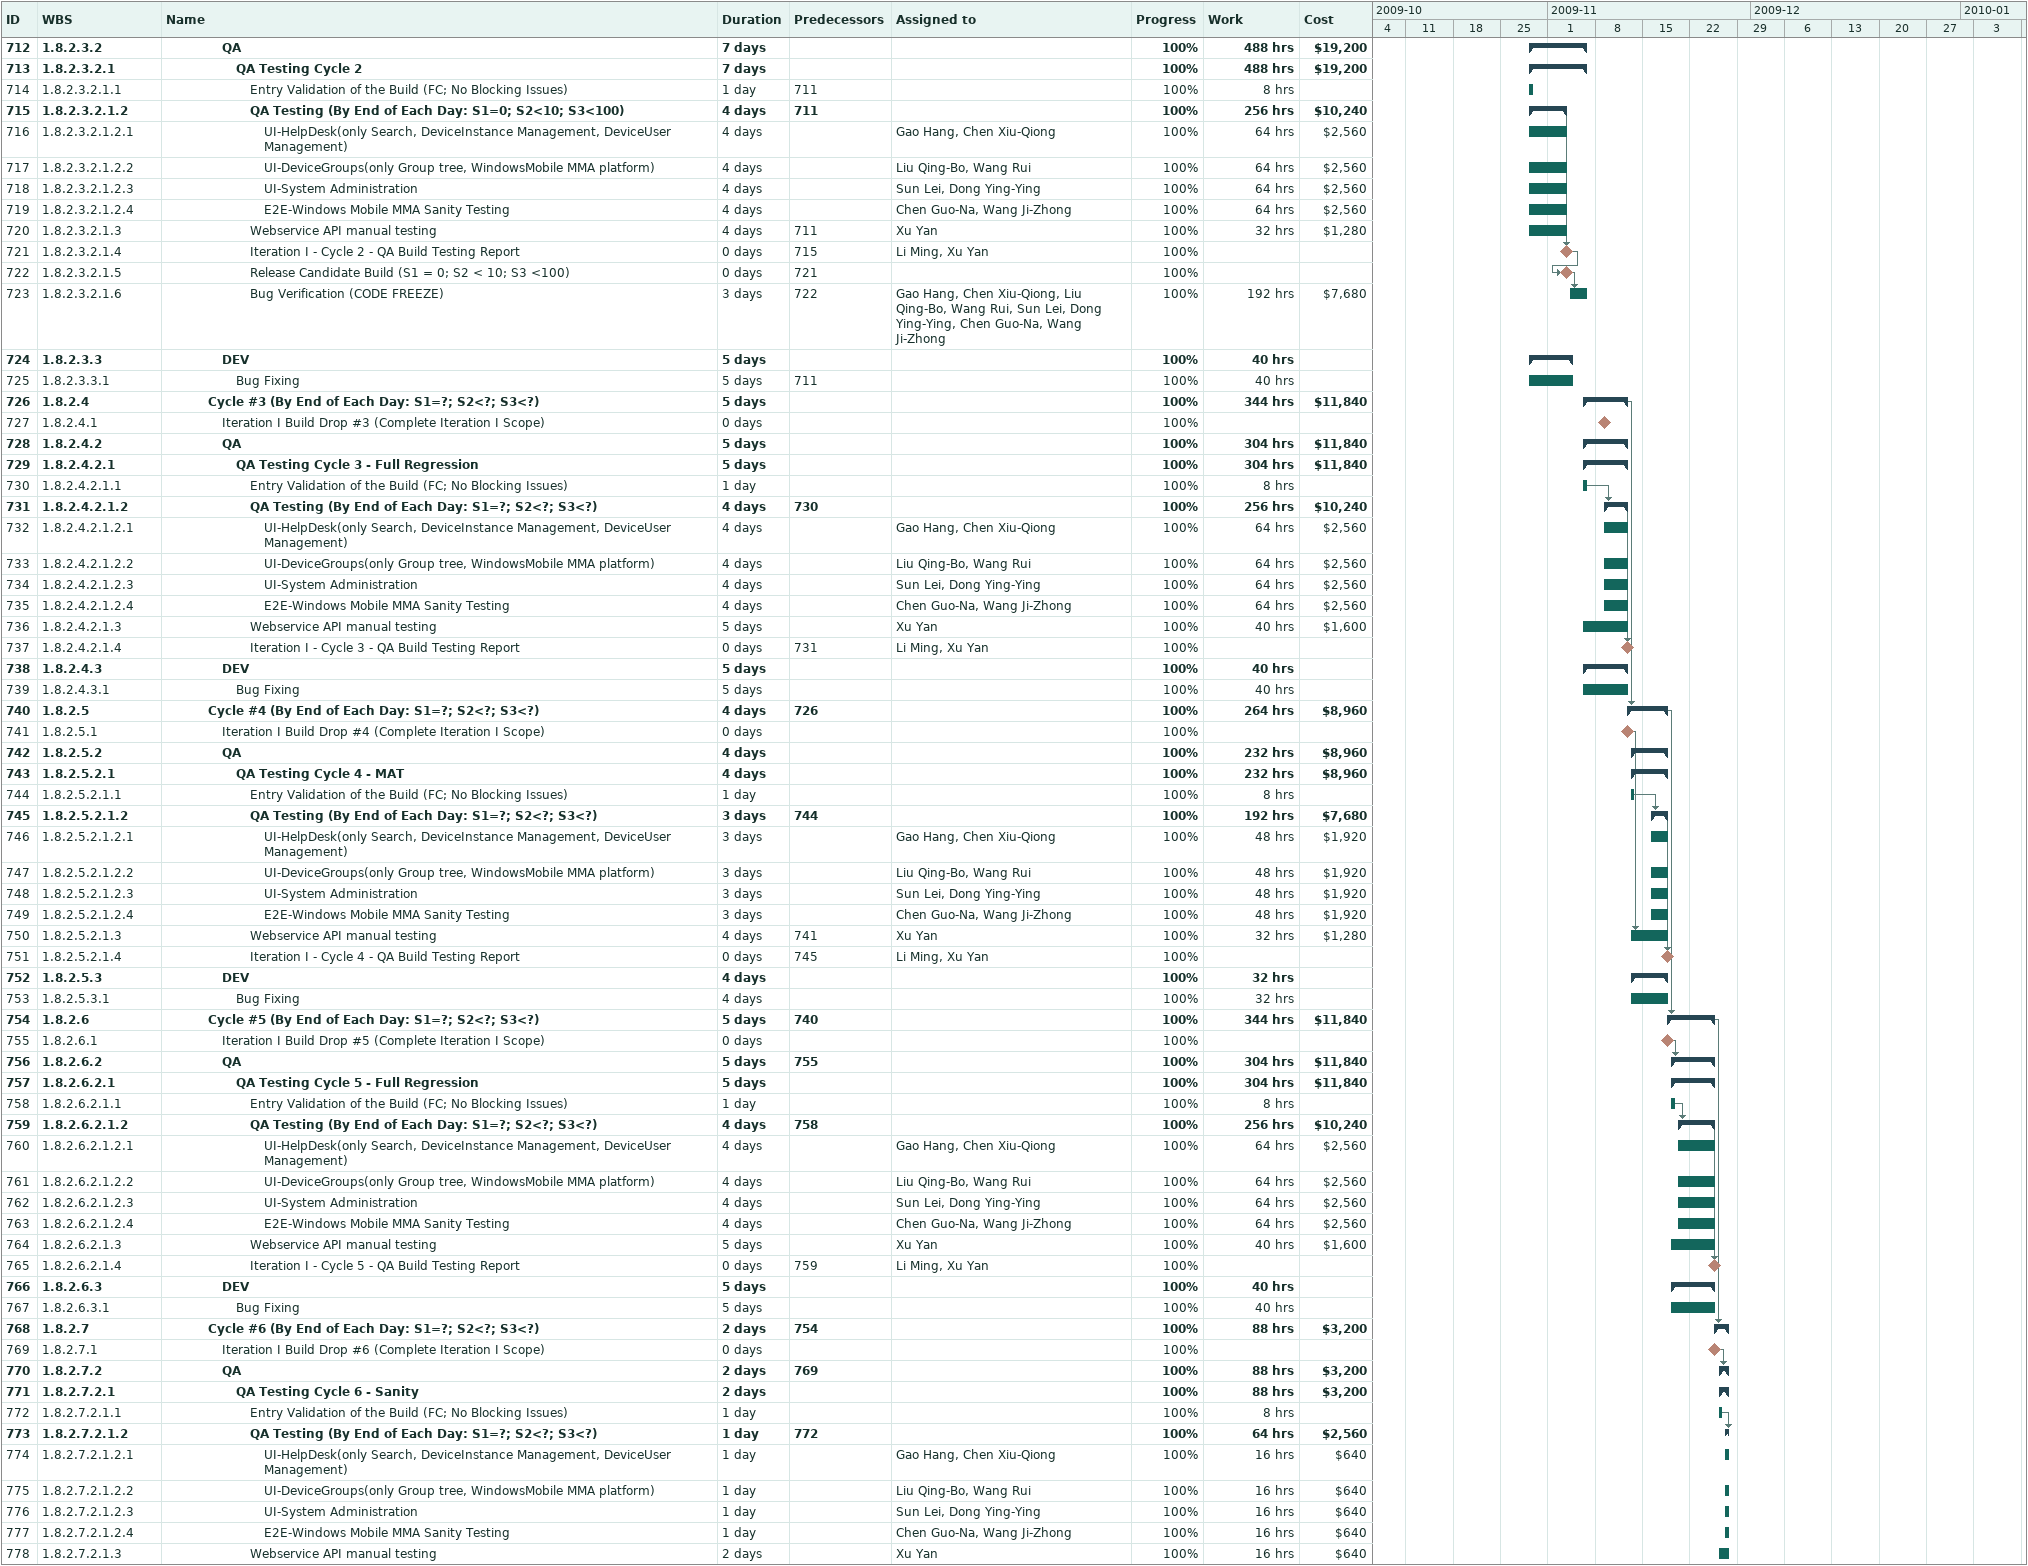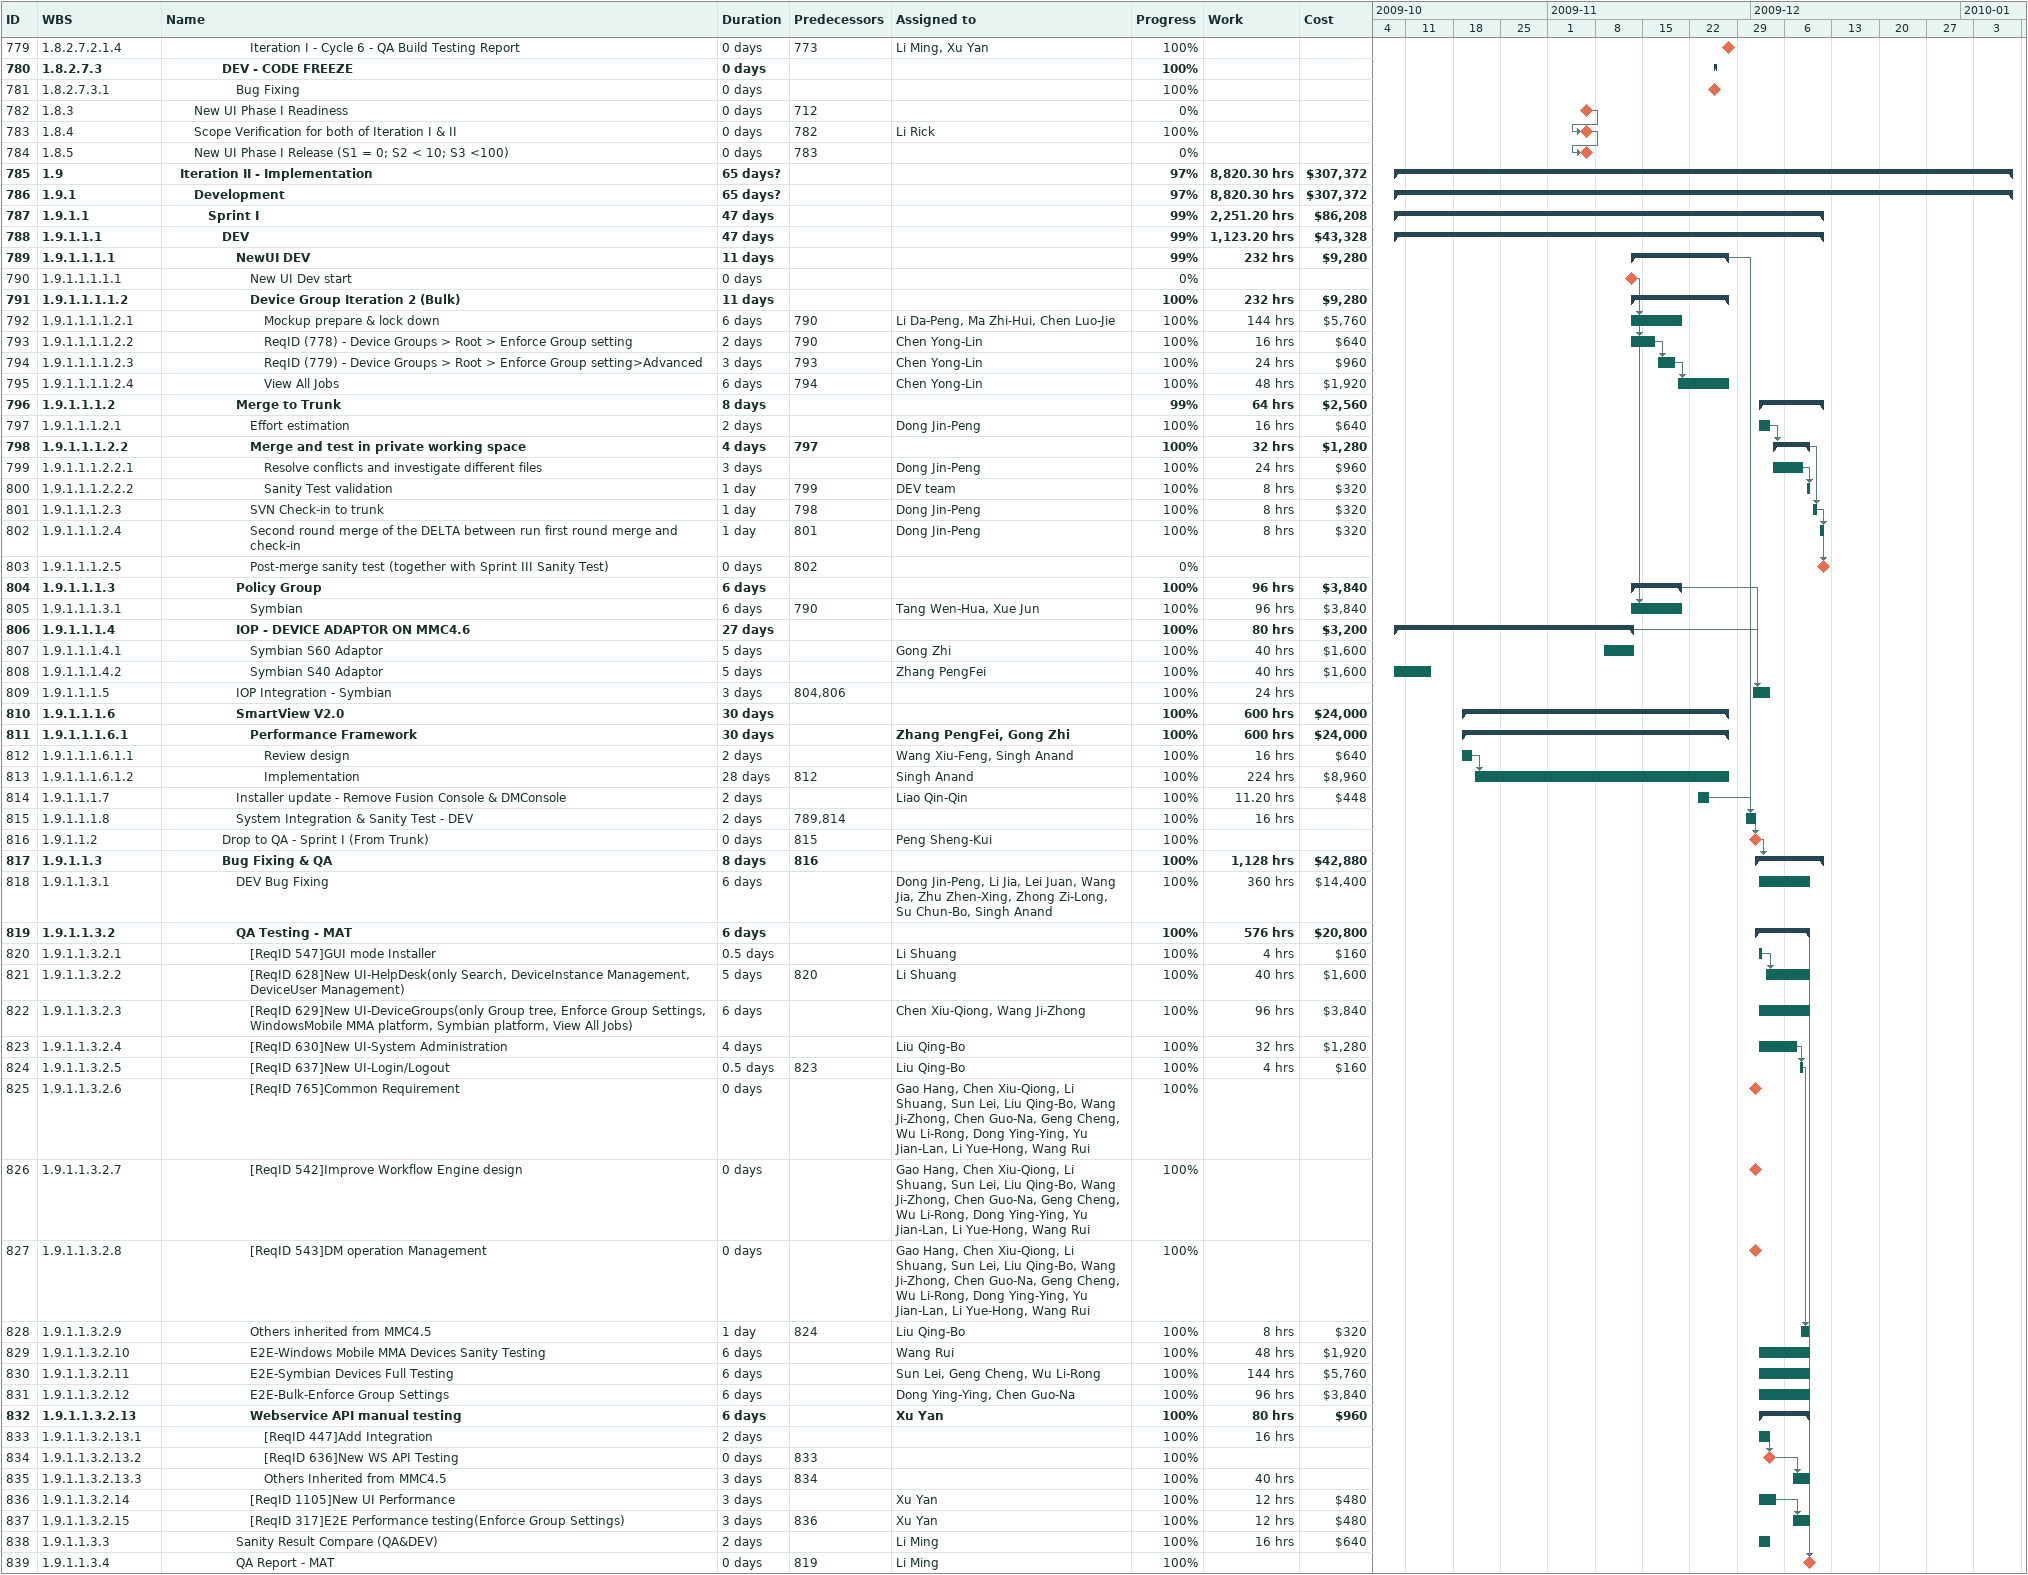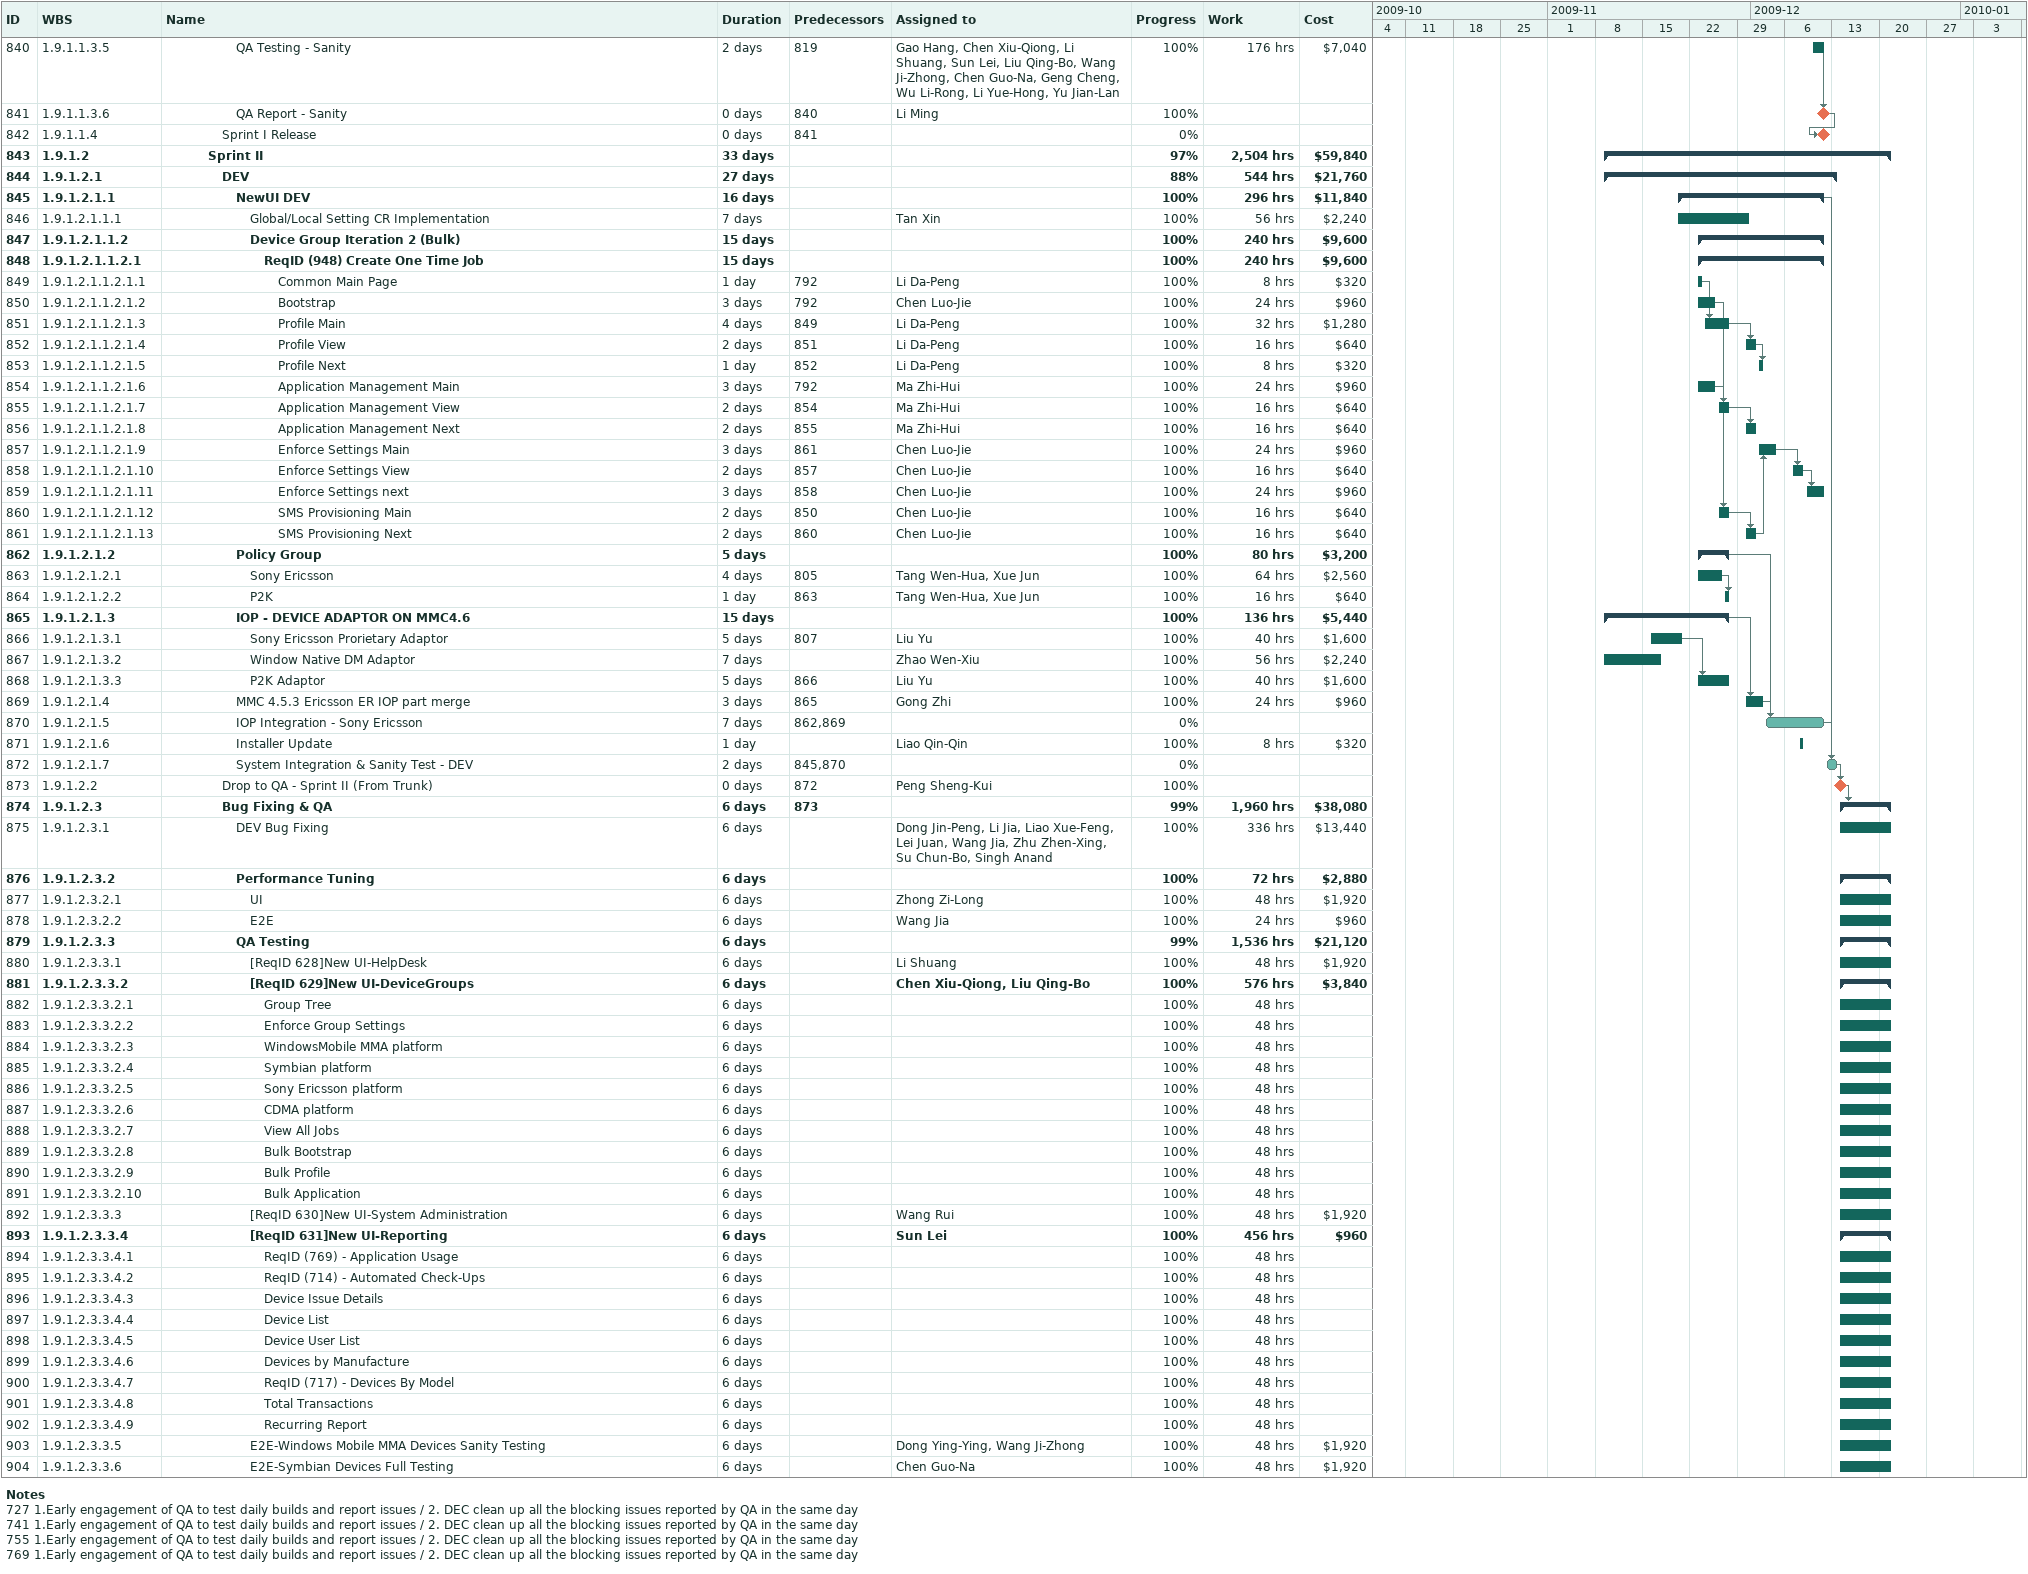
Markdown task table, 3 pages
| ID | WBS | Task | Duration | Start | Finish | Predecessors | Resources | % complete | Work (h) | Cost ($) |
|---|---|---|---|---|---|---|---|---|---|---|
| 712 | 1.8.2.3.2 | **QA** | 7d | 2009-10-29 | 2009-11-06 |  |  | 100 | 488 | 19200 |
| 713 | 1.8.2.3.2.1 | **QA Testing Cycle 2** | 7d | 2009-10-29 | 2009-11-06 |  |  | 100 | 488 | 19200 |
| 714 | 1.8.2.3.2.1.1 | Entry Validation of the Build (FC; No Blocking Issues) | 1d | 2009-10-29 | 2009-10-29 | 711 |  | 100 | 8 |  |
| 715 | 1.8.2.3.2.1.2 | **QA Testing (By End of Each Day: S1=0; S2<10; S3<100)** | 4d | 2009-10-29 | 2009-11-03 | 711 |  | 100 | 256 | 10240 |
| 716 | 1.8.2.3.2.1.2.1 | UI-HelpDesk(only Search, DeviceInstance Management, DeviceUser Management) | 4d | 2009-10-29 | 2009-11-03 |  | Gao Hang, Chen Xiu-Qiong | 100 | 64 | 2560 |
| 717 | 1.8.2.3.2.1.2.2 | UI-DeviceGroups(only Group tree, WindowsMobile MMA platform) | 4d | 2009-10-29 | 2009-11-03 |  | Liu Qing-Bo, Wang Rui | 100 | 64 | 2560 |
| 718 | 1.8.2.3.2.1.2.3 | UI-System Administration | 4d | 2009-10-29 | 2009-11-03 |  | Sun Lei, Dong Ying-Ying | 100 | 64 | 2560 |
| 719 | 1.8.2.3.2.1.2.4 | E2E-Windows Mobile MMA Sanity Testing | 4d | 2009-10-29 | 2009-11-03 |  | Chen Guo-Na, Wang Ji-Zhong | 100 | 64 | 2560 |
| 720 | 1.8.2.3.2.1.3 | Webservice API manual testing | 4d | 2009-10-29 | 2009-11-03 | 711 | Xu Yan | 100 | 32 | 1280 |
| 721 | 1.8.2.3.2.1.4 | Iteration I - Cycle 2 - QA Build Testing Report | 0d | 2009-11-03 | 2009-11-03 | 715 | Li Ming, Xu Yan | 100 |  |  |
| 722 | 1.8.2.3.2.1.5 | Release Candidate Build (S1 = 0; S2 < 10; S3 <100) | 0d | 2009-11-03 | 2009-11-03 | 721 |  | 100 |  |  |
| 723 | 1.8.2.3.2.1.6 | Bug Verification (CODE FREEZE) | 3d | 2009-11-04 | 2009-11-06 | 722 | Gao Hang, Chen Xiu-Qiong, Liu Qing-Bo, Wang Rui, Sun Lei, Dong Ying-Ying, Chen Guo-Na, Wang Ji-Zhong | 100 | 192 | 7680 |
| 724 | 1.8.2.3.3 | **DEV** | 5d | 2009-10-29 | 2009-11-04 |  |  | 100 | 40 |  |
| 725 | 1.8.2.3.3.1 | Bug Fixing | 5d | 2009-10-29 | 2009-11-04 | 711 |  | 100 | 40 |  |
| 726 | 1.8.2.4 | **Cycle #3 (By End of Each Day: S1=?; S2<?; S3<?)** | 5d | 2009-11-06 | 2009-11-12 |  |  | 100 | 344 | 11840 |
| 727 | 1.8.2.4.1 | Iteration I Build Drop #3 (Complete Iteration I Scope) | 0d | 2009-11-09 | 2009-11-09 |  |  | 100 |  |  |
| 728 | 1.8.2.4.2 | **QA** | 5d | 2009-11-06 | 2009-11-12 |  |  | 100 | 304 | 11840 |
| 729 | 1.8.2.4.2.1 | **QA Testing Cycle 3 - Full Regression** | 5d | 2009-11-06 | 2009-11-12 |  |  | 100 | 304 | 11840 |
| 730 | 1.8.2.4.2.1.1 | Entry Validation of the Build (FC; No Blocking Issues) | 1d | 2009-11-06 | 2009-11-06 |  |  | 100 | 8 |  |
| 731 | 1.8.2.4.2.1.2 | **QA Testing (By End of Each Day: S1=?; S2<?; S3<?)** | 4d | 2009-11-09 | 2009-11-12 | 730 |  | 100 | 256 | 10240 |
| 732 | 1.8.2.4.2.1.2.1 | UI-HelpDesk(only Search, DeviceInstance Management, DeviceUser Management) | 4d | 2009-11-09 | 2009-11-12 |  | Gao Hang, Chen Xiu-Qiong | 100 | 64 | 2560 |
| 733 | 1.8.2.4.2.1.2.2 | UI-DeviceGroups(only Group tree, WindowsMobile MMA platform) | 4d | 2009-11-09 | 2009-11-12 |  | Liu Qing-Bo, Wang Rui | 100 | 64 | 2560 |
| 734 | 1.8.2.4.2.1.2.3 | UI-System Administration | 4d | 2009-11-09 | 2009-11-12 |  | Sun Lei, Dong Ying-Ying | 100 | 64 | 2560 |
| 735 | 1.8.2.4.2.1.2.4 | E2E-Windows Mobile MMA Sanity Testing | 4d | 2009-11-09 | 2009-11-12 |  | Chen Guo-Na, Wang Ji-Zhong | 100 | 64 | 2560 |
| 736 | 1.8.2.4.2.1.3 | Webservice API manual testing | 5d | 2009-11-06 | 2009-11-12 |  | Xu Yan | 100 | 40 | 1600 |
| 737 | 1.8.2.4.2.1.4 | Iteration I - Cycle 3 - QA Build Testing Report | 0d | 2009-11-12 | 2009-11-12 | 731 | Li Ming, Xu Yan | 100 |  |  |
| 738 | 1.8.2.4.3 | **DEV** | 5d | 2009-11-06 | 2009-11-12 |  |  | 100 | 40 |  |
| 739 | 1.8.2.4.3.1 | Bug Fixing | 5d | 2009-11-06 | 2009-11-12 |  |  | 100 | 40 |  |
| 740 | 1.8.2.5 | **Cycle #4 (By End of Each Day: S1=?; S2<?; S3<?)** | 4d | 2009-11-12 | 2009-11-18 | 726 |  | 100 | 264 | 8960 |
| 741 | 1.8.2.5.1 | Iteration I Build Drop #4 (Complete Iteration I Scope) | 0d | 2009-11-12 | 2009-11-12 |  |  | 100 |  |  |
| 742 | 1.8.2.5.2 | **QA** | 4d | 2009-11-13 | 2009-11-18 |  |  | 100 | 232 | 8960 |
| 743 | 1.8.2.5.2.1 | **QA Testing Cycle 4 - MAT** | 4d | 2009-11-13 | 2009-11-18 |  |  | 100 | 232 | 8960 |
| 744 | 1.8.2.5.2.1.1 | Entry Validation of the Build (FC; No Blocking Issues) | 1d | 2009-11-13 | 2009-11-13 |  |  | 100 | 8 |  |
| 745 | 1.8.2.5.2.1.2 | **QA Testing (By End of Each Day: S1=?; S2<?; S3<?)** | 3d | 2009-11-16 | 2009-11-18 | 744 |  | 100 | 192 | 7680 |
| 746 | 1.8.2.5.2.1.2.1 | UI-HelpDesk(only Search, DeviceInstance Management, DeviceUser Management) | 3d | 2009-11-16 | 2009-11-18 |  | Gao Hang, Chen Xiu-Qiong | 100 | 48 | 1920 |
| 747 | 1.8.2.5.2.1.2.2 | UI-DeviceGroups(only Group tree, WindowsMobile MMA platform) | 3d | 2009-11-16 | 2009-11-18 |  | Liu Qing-Bo, Wang Rui | 100 | 48 | 1920 |
| 748 | 1.8.2.5.2.1.2.3 | UI-System Administration | 3d | 2009-11-16 | 2009-11-18 |  | Sun Lei, Dong Ying-Ying | 100 | 48 | 1920 |
| 749 | 1.8.2.5.2.1.2.4 | E2E-Windows Mobile MMA Sanity Testing | 3d | 2009-11-16 | 2009-11-18 |  | Chen Guo-Na, Wang Ji-Zhong | 100 | 48 | 1920 |
| 750 | 1.8.2.5.2.1.3 | Webservice API manual testing | 4d | 2009-11-13 | 2009-11-18 | 741 | Xu Yan | 100 | 32 | 1280 |
| 751 | 1.8.2.5.2.1.4 | Iteration I - Cycle 4 - QA Build Testing Report | 0d | 2009-11-18 | 2009-11-18 | 745 | Li Ming, Xu Yan | 100 |  |  |
| 752 | 1.8.2.5.3 | **DEV** | 4d | 2009-11-13 | 2009-11-18 |  |  | 100 | 32 |  |
| 753 | 1.8.2.5.3.1 | Bug Fixing | 4d | 2009-11-13 | 2009-11-18 |  |  | 100 | 32 |  |
| 754 | 1.8.2.6 | **Cycle #5 (By End of Each Day: S1=?; S2<?; S3<?)** | 5d | 2009-11-18 | 2009-11-25 | 740 |  | 100 | 344 | 11840 |
| 755 | 1.8.2.6.1 | Iteration I Build Drop #5 (Complete Iteration I Scope) | 0d | 2009-11-18 | 2009-11-18 |  |  | 100 |  |  |
| 756 | 1.8.2.6.2 | **QA** | 5d | 2009-11-19 | 2009-11-25 | 755 |  | 100 | 304 | 11840 |
| 757 | 1.8.2.6.2.1 | **QA Testing Cycle 5 - Full Regression** | 5d | 2009-11-19 | 2009-11-25 |  |  | 100 | 304 | 11840 |
| 758 | 1.8.2.6.2.1.1 | Entry Validation of the Build (FC; No Blocking Issues) | 1d | 2009-11-19 | 2009-11-19 |  |  | 100 | 8 |  |
| 759 | 1.8.2.6.2.1.2 | **QA Testing (By End of Each Day: S1=?; S2<?; S3<?)** | 4d | 2009-11-20 | 2009-11-25 | 758 |  | 100 | 256 | 10240 |
| 760 | 1.8.2.6.2.1.2.1 | UI-HelpDesk(only Search, DeviceInstance Management, DeviceUser Management) | 4d | 2009-11-20 | 2009-11-25 |  | Gao Hang, Chen Xiu-Qiong | 100 | 64 | 2560 |
| 761 | 1.8.2.6.2.1.2.2 | UI-DeviceGroups(only Group tree, WindowsMobile MMA platform) | 4d | 2009-11-20 | 2009-11-25 |  | Liu Qing-Bo, Wang Rui | 100 | 64 | 2560 |
| 762 | 1.8.2.6.2.1.2.3 | UI-System Administration | 4d | 2009-11-20 | 2009-11-25 |  | Sun Lei, Dong Ying-Ying | 100 | 64 | 2560 |
| 763 | 1.8.2.6.2.1.2.4 | E2E-Windows Mobile MMA Sanity Testing | 4d | 2009-11-20 | 2009-11-25 |  | Chen Guo-Na, Wang Ji-Zhong | 100 | 64 | 2560 |
| 764 | 1.8.2.6.2.1.3 | Webservice API manual testing | 5d | 2009-11-19 | 2009-11-25 |  | Xu Yan | 100 | 40 | 1600 |
| 765 | 1.8.2.6.2.1.4 | Iteration I - Cycle 5 - QA Build Testing Report | 0d | 2009-11-25 | 2009-11-25 | 759 | Li Ming, Xu Yan | 100 |  |  |
| 766 | 1.8.2.6.3 | **DEV** | 5d | 2009-11-19 | 2009-11-25 |  |  | 100 | 40 |  |
| 767 | 1.8.2.6.3.1 | Bug Fixing | 5d | 2009-11-19 | 2009-11-25 |  |  | 100 | 40 |  |
| 768 | 1.8.2.7 | **Cycle #6 (By End of Each Day: S1=?; S2<?; S3<?)** | 2d | 2009-11-25 | 2009-11-27 | 754 |  | 100 | 88 | 3200 |
| 769 | 1.8.2.7.1 | Iteration I Build Drop #6 (Complete Iteration I Scope) | 0d | 2009-11-25 | 2009-11-25 |  |  | 100 |  |  |
| 770 | 1.8.2.7.2 | **QA** | 2d | 2009-11-26 | 2009-11-27 | 769 |  | 100 | 88 | 3200 |
| 771 | 1.8.2.7.2.1 | **QA Testing Cycle 6 - Sanity** | 2d | 2009-11-26 | 2009-11-27 |  |  | 100 | 88 | 3200 |
| 772 | 1.8.2.7.2.1.1 | Entry Validation of the Build (FC; No Blocking Issues) | 1d | 2009-11-26 | 2009-11-26 |  |  | 100 | 8 |  |
| 773 | 1.8.2.7.2.1.2 | **QA Testing (By End of Each Day: S1=?; S2<?; S3<?)** | 1d | 2009-11-27 | 2009-11-27 | 772 |  | 100 | 64 | 2560 |
| 774 | 1.8.2.7.2.1.2.1 | UI-HelpDesk(only Search, DeviceInstance Management, DeviceUser Management) | 1d | 2009-11-27 | 2009-11-27 |  | Gao Hang, Chen Xiu-Qiong | 100 | 16 | 640 |
| 775 | 1.8.2.7.2.1.2.2 | UI-DeviceGroups(only Group tree, WindowsMobile MMA platform) | 1d | 2009-11-27 | 2009-11-27 |  | Liu Qing-Bo, Wang Rui | 100 | 16 | 640 |
| 776 | 1.8.2.7.2.1.2.3 | UI-System Administration | 1d | 2009-11-27 | 2009-11-27 |  | Sun Lei, Dong Ying-Ying | 100 | 16 | 640 |
| 777 | 1.8.2.7.2.1.2.4 | E2E-Windows Mobile MMA Sanity Testing | 1d | 2009-11-27 | 2009-11-27 |  | Chen Guo-Na, Wang Ji-Zhong | 100 | 16 | 640 |
| 778 | 1.8.2.7.2.1.3 | Webservice API manual testing | 2d | 2009-11-26 | 2009-11-27 |  | Xu Yan | 100 | 16 | 640 |
| 779 | 1.8.2.7.2.1.4 | Iteration I - Cycle 6 - QA Build Testing Report | 0d | 2009-11-27 | 2009-11-27 | 773 | Li Ming, Xu Yan | 100 |  |  |
| 780 | 1.8.2.7.3 | **DEV - CODE FREEZE** | 0d | 2009-11-25 | 2009-11-25 |  |  | 100 |  |  |
| 781 | 1.8.2.7.3.1 | Bug Fixing | 0d | 2009-11-25 | 2009-11-25 |  |  | 100 |  |  |
| 782 | 1.8.3 | New UI Phase I Readiness | 0d | 2009-11-06 | 2009-11-06 | 712 |  | 0 |  |  |
| 783 | 1.8.4 | Scope Verification for both of Iteration I & II | 0d | 2009-11-06 | 2009-11-06 | 782 | Li Rick | 100 |  |  |
| 784 | 1.8.5 | New UI Phase I Release (S1 = 0; S2 < 10; S3 <100) | 0d | 2009-11-06 | 2009-11-06 | 783 |  | 0 |  |  |
| 785 | 1.9 | **Iteration II - Implementation** | 65d? | 2009-10-09 | 2010-01-08 |  |  | 97 | 8820.30 | 307372 |
| 786 | 1.9.1 | **Development** | 65d? | 2009-10-09 | 2010-01-08 |  |  | 97 | 8820.30 | 307372 |
| 787 | 1.9.1.1 | **Sprint I** | 47d | 2009-10-09 | 2009-12-11 |  |  | 99 | 2251.20 | 86208 |
| 788 | 1.9.1.1.1 | **DEV** | 47d | 2009-10-09 | 2009-12-11 |  |  | 99 | 1123.20 | 43328 |
| 789 | 1.9.1.1.1.1 | **NewUI DEV** | 11d | 2009-11-13 | 2009-11-27 |  |  | 99 | 232 | 9280 |
| 790 | 1.9.1.1.1.1.1 | New UI Dev start | 0d | 2009-11-13 | 2009-11-13 |  |  | 0 |  |  |
| 791 | 1.9.1.1.1.1.2 | **Device Group Iteration 2 (Bulk)** | 11d | 2009-11-13 | 2009-11-27 |  |  | 100 | 232 | 9280 |
| 792 | 1.9.1.1.1.1.2.1 | Mockup prepare & lock down | 6d | 2009-11-13 | 2009-11-20 | 790 | Li Da-Peng, Ma Zhi-Hui, Chen Luo-Jie | 100 | 144 | 5760 |
| 793 | 1.9.1.1.1.1.2.2 | ReqID (778) - Device Groups > Root > Enforce Group setting | 2d | 2009-11-13 | 2009-11-16 | 790 | Chen Yong-Lin | 100 | 16 | 640 |
| 794 | 1.9.1.1.1.1.2.3 | ReqID (779) - Device Groups > Root > Enforce Group setting>Advanced | 3d | 2009-11-17 | 2009-11-19 | 793 | Chen Yong-Lin | 100 | 24 | 960 |
| 795 | 1.9.1.1.1.1.2.4 | View All Jobs | 6d | 2009-11-20 | 2009-11-27 | 794 | Chen Yong-Lin | 100 | 48 | 1920 |
| 796 | 1.9.1.1.1.2 | **Merge to Trunk** | 8d | 2009-12-02 | 2009-12-11 |  |  | 99 | 64 | 2560 |
| 797 | 1.9.1.1.1.2.1 | Effort estimation | 2d | 2009-12-02 | 2009-12-03 |  | Dong Jin-Peng | 100 | 16 | 640 |
| 798 | 1.9.1.1.1.2.2 | **Merge and test in private working space** | 4d | 2009-12-04 | 2009-12-09 | 797 |  | 100 | 32 | 1280 |
| 799 | 1.9.1.1.1.2.2.1 | Resolve conflicts and investigate different files | 3d | 2009-12-04 | 2009-12-08 |  | Dong Jin-Peng | 100 | 24 | 960 |
| 800 | 1.9.1.1.1.2.2.2 | Sanity Test validation | 1d | 2009-12-09 | 2009-12-09 | 799 | DEV team | 100 | 8 | 320 |
| 801 | 1.9.1.1.1.2.3 | SVN Check-in to trunk | 1d | 2009-12-10 | 2009-12-10 | 798 | Dong Jin-Peng | 100 | 8 | 320 |
| 802 | 1.9.1.1.1.2.4 | Second round merge of the DELTA between run first round merge and check-in | 1d | 2009-12-11 | 2009-12-11 | 801 | Dong Jin-Peng | 100 | 8 | 320 |
| 803 | 1.9.1.1.1.2.5 | Post-merge sanity test (together with Sprint III Sanity Test) | 0d | 2009-12-11 | 2009-12-11 | 802 |  | 0 |  |  |
| 804 | 1.9.1.1.1.3 | **Policy Group** | 6d | 2009-11-13 | 2009-11-20 |  |  | 100 | 96 | 3840 |
| 805 | 1.9.1.1.1.3.1 | Symbian | 6d | 2009-11-13 | 2009-11-20 | 790 | Tang Wen-Hua, Xue Jun | 100 | 96 | 3840 |
| 806 | 1.9.1.1.1.4 | **IOP - DEVICE ADAPTOR ON MMC4.6** | 27d | 2009-10-09 | 2009-11-13 |  |  | 100 | 80 | 3200 |
| 807 | 1.9.1.1.1.4.1 | Symbian S60 Adaptor | 5d | 2009-11-09 | 2009-11-13 |  | Gong Zhi | 100 | 40 | 1600 |
| 808 | 1.9.1.1.1.4.2 | Symbian S40 Adaptor | 5d | 2009-10-09 | 2009-10-14 |  | Zhang PengFei | 100 | 40 | 1600 |
| 809 | 1.9.1.1.1.5 | IOP Integration - Symbian | 3d | 2009-12-01 | 2009-12-03 | 804, 806 |  | 100 | 24 |  |
| 810 | 1.9.1.1.1.6 | **SmartView V2.0** | 30d | 2009-10-19 | 2009-11-27 |  |  | 100 | 600 | 24000 |
| 811 | 1.9.1.1.1.6.1 | **Performance Framework** | 30d | 2009-10-19 | 2009-11-27 |  | Zhang PengFei, Gong Zhi | 100 | 600 | 24000 |
| 812 | 1.9.1.1.1.6.1.1 | Review design | 2d | 2009-10-19 | 2009-10-20 |  | Wang Xiu-Feng, Singh Anand | 100 | 16 | 640 |
| 813 | 1.9.1.1.1.6.1.2 | Implementation | 28d | 2009-10-21 | 2009-11-27 | 812 | Singh Anand | 100 | 224 | 8960 |
| 814 | 1.9.1.1.1.7 | Installer update - Remove Fusion Console & DMConsole | 2d | 2009-11-23 | 2009-11-24 |  | Liao Qin-Qin | 100 | 11.20 | 448 |
| 815 | 1.9.1.1.1.8 | System Integration & Sanity Test - DEV | 2d | 2009-11-30 | 2009-12-01 | 789, 814 |  | 100 | 16 |  |
| 816 | 1.9.1.1.2 | Drop to QA - Sprint I (From Trunk) | 0d | 2009-12-01 | 2009-12-01 | 815 | Peng Sheng-Kui | 100 |  |  |
| 817 | 1.9.1.1.3 | **Bug Fixing & QA** | 8d | 2009-12-01 | 2009-12-11 | 816 |  | 100 | 1128 | 42880 |
| 818 | 1.9.1.1.3.1 | DEV Bug Fixing | 6d | 2009-12-02 | 2009-12-09 |  | Dong Jin-Peng, Li Jia, Lei Juan, Wang Jia, Zhu Zhen-Xing, Zhong Zi-Long, Su Chun-Bo, Singh Anand | 100 | 360 | 14400 |
| 819 | 1.9.1.1.3.2 | **QA Testing - MAT** | 6d | 2009-12-01 | 2009-12-09 |  |  | 100 | 576 | 20800 |
| 820 | 1.9.1.1.3.2.1 | [ReqID 547]GUI mode Installer | 0.5d | 2009-12-02 | 2009-12-02 |  | Li Shuang | 100 | 4 | 160 |
| 821 | 1.9.1.1.3.2.2 | [ReqID 628]New UI-HelpDesk(only Search, DeviceInstance Management, DeviceUser Management) | 5d | 2009-12-03 | 2009-12-09 | 820 | Li Shuang | 100 | 40 | 1600 |
| 822 | 1.9.1.1.3.2.3 | [ReqID 629]New UI-DeviceGroups(only Group tree, Enforce Group Settings, WindowsMobile MMA platform, Symbian platform, View All Jobs) | 6d | 2009-12-02 | 2009-12-09 |  | Chen Xiu-Qiong, Wang Ji-Zhong | 100 | 96 | 3840 |
| 823 | 1.9.1.1.3.2.4 | [ReqID 630]New UI-System Administration | 4d | 2009-12-02 | 2009-12-07 |  | Liu Qing-Bo | 100 | 32 | 1280 |
| 824 | 1.9.1.1.3.2.5 | [ReqID 637]New UI-Login/Logout | 0.5d | 2009-12-08 | 2009-12-08 | 823 | Liu Qing-Bo | 100 | 4 | 160 |
| 825 | 1.9.1.1.3.2.6 | [ReqID 765]Common Requirement | 0d | 2009-12-01 | 2009-12-01 |  | Gao Hang, Chen Xiu-Qiong, Li Shuang, Sun Lei, Liu Qing-Bo, Wang Ji-Zhong, Chen Guo-Na, Geng Cheng, Wu Li-Rong, Dong Ying-Ying, Yu Jian-Lan, Li Yue-Hong, Wang Rui | 100 |  |  |
| 826 | 1.9.1.1.3.2.7 | [ReqID 542]Improve Workflow Engine design | 0d | 2009-12-01 | 2009-12-01 |  | Gao Hang, Chen Xiu-Qiong, Li Shuang, Sun Lei, Liu Qing-Bo, Wang Ji-Zhong, Chen Guo-Na, Geng Cheng, Wu Li-Rong, Dong Ying-Ying, Yu Jian-Lan, Li Yue-Hong, Wang Rui | 100 |  |  |
| 827 | 1.9.1.1.3.2.8 | [ReqID 543]DM operation Management | 0d | 2009-12-01 | 2009-12-01 |  | Gao Hang, Chen Xiu-Qiong, Li Shuang, Sun Lei, Liu Qing-Bo, Wang Ji-Zhong, Chen Guo-Na, Geng Cheng, Wu Li-Rong, Dong Ying-Ying, Yu Jian-Lan, Li Yue-Hong, Wang Rui | 100 |  |  |
| 828 | 1.9.1.1.3.2.9 | Others inherited from MMC4.5 | 1d | 2009-12-08 | 2009-12-09 | 824 | Liu Qing-Bo | 100 | 8 | 320 |
| 829 | 1.9.1.1.3.2.10 | E2E-Windows Mobile MMA Devices Sanity Testing | 6d | 2009-12-02 | 2009-12-09 |  | Wang Rui | 100 | 48 | 1920 |
| 830 | 1.9.1.1.3.2.11 | E2E-Symbian Devices Full Testing | 6d | 2009-12-02 | 2009-12-09 |  | Sun Lei, Geng Cheng, Wu Li-Rong | 100 | 144 | 5760 |
| 831 | 1.9.1.1.3.2.12 | E2E-Bulk-Enforce Group Settings | 6d | 2009-12-02 | 2009-12-09 |  | Dong Ying-Ying, Chen Guo-Na | 100 | 96 | 3840 |
| 832 | 1.9.1.1.3.2.13 | **Webservice API manual testing** | 6d | 2009-12-02 | 2009-12-09 |  | Xu Yan | 100 | 80 | 960 |
| 833 | 1.9.1.1.3.2.13.1 | [ReqID 447]Add Integration | 2d | 2009-12-02 | 2009-12-03 |  |  | 100 | 16 |  |
| 834 | 1.9.1.1.3.2.13.2 | [ReqID 636]New WS API Testing | 0d | 2009-12-03 | 2009-12-03 | 833 |  | 100 |  |  |
| 835 | 1.9.1.1.3.2.13.3 | Others Inherited from MMC4.5 | 3d | 2009-12-07 | 2009-12-09 | 834 |  | 100 | 40 |  |
| 836 | 1.9.1.1.3.2.14 | [ReqID 1105]New UI Performance | 3d | 2009-12-02 | 2009-12-04 |  | Xu Yan | 100 | 12 | 480 |
| 837 | 1.9.1.1.3.2.15 | [ReqID 317]E2E Performance testing(Enforce Group Settings) | 3d | 2009-12-07 | 2009-12-09 | 836 | Xu Yan | 100 | 12 | 480 |
| 838 | 1.9.1.1.3.3 | Sanity Result Compare (QA&DEV) | 2d | 2009-12-02 | 2009-12-03 |  | Li Ming | 100 | 16 | 640 |
| 839 | 1.9.1.1.3.4 | QA Report - MAT | 0d | 2009-12-09 | 2009-12-09 | 819 | Li Ming | 100 |  |  |
| 840 | 1.9.1.1.3.5 | QA Testing - Sanity | 2d | 2009-12-10 | 2009-12-11 | 819 | Gao Hang, Chen Xiu-Qiong, Li Shuang, Sun Lei, Liu Qing-Bo, Wang Ji-Zhong, Chen Guo-Na, Geng Cheng, Wu Li-Rong, Li Yue-Hong, Yu Jian-Lan | 100 | 176 | 7040 |
| 841 | 1.9.1.1.3.6 | QA Report - Sanity | 0d | 2009-12-11 | 2009-12-11 | 840 | Li Ming | 100 |  |  |
| 842 | 1.9.1.1.4 | Sprint I Release | 0d | 2009-12-11 | 2009-12-11 | 841 |  | 0 |  |  |
| 843 | 1.9.1.2 | **Sprint II** | 33d | 2009-11-09 | 2009-12-21 |  |  | 97 | 2504 | 59840 |
| 844 | 1.9.1.2.1 | **DEV** | 27d | 2009-11-09 | 2009-12-13 |  |  | 88 | 544 | 21760 |
| 845 | 1.9.1.2.1.1 | **NewUI DEV** | 16d | 2009-11-20 | 2009-12-11 |  |  | 100 | 296 | 11840 |
| 846 | 1.9.1.2.1.1.1 | Global/Local Setting CR Implementation | 7d | 2009-11-20 | 2009-11-30 |  | Tan Xin | 100 | 56 | 2240 |
| 847 | 1.9.1.2.1.1.2 | **Device Group Iteration 2 (Bulk)** | 15d | 2009-11-23 | 2009-12-11 |  |  | 100 | 240 | 9600 |
| 848 | 1.9.1.2.1.1.2.1 | **ReqID (948) Create One Time Job** | 15d | 2009-11-23 | 2009-12-11 |  |  | 100 | 240 | 9600 |
| 849 | 1.9.1.2.1.1.2.1.1 | Common Main Page | 1d | 2009-11-23 | 2009-11-23 | 792 | Li Da-Peng | 100 | 8 | 320 |
| 850 | 1.9.1.2.1.1.2.1.2 | Bootstrap | 3d | 2009-11-23 | 2009-11-25 | 792 | Chen Luo-Jie | 100 | 24 | 960 |
| 851 | 1.9.1.2.1.1.2.1.3 | Profile Main | 4d | 2009-11-24 | 2009-11-27 | 849 | Li Da-Peng | 100 | 32 | 1280 |
| 852 | 1.9.1.2.1.1.2.1.4 | Profile View | 2d | 2009-11-30 | 2009-12-01 | 851 | Li Da-Peng | 100 | 16 | 640 |
| 853 | 1.9.1.2.1.1.2.1.5 | Profile Next | 1d | 2009-12-02 | 2009-12-02 | 852 | Li Da-Peng | 100 | 8 | 320 |
| 854 | 1.9.1.2.1.1.2.1.6 | Application Management Main | 3d | 2009-11-23 | 2009-11-25 | 792 | Ma Zhi-Hui | 100 | 24 | 960 |
| 855 | 1.9.1.2.1.1.2.1.7 | Application Management View | 2d | 2009-11-26 | 2009-11-27 | 854 | Ma Zhi-Hui | 100 | 16 | 640 |
| 856 | 1.9.1.2.1.1.2.1.8 | Application Management Next | 2d | 2009-11-30 | 2009-12-01 | 855 | Ma Zhi-Hui | 100 | 16 | 640 |
| 857 | 1.9.1.2.1.1.2.1.9 | Enforce Settings Main | 3d | 2009-12-02 | 2009-12-04 | 861 | Chen Luo-Jie | 100 | 24 | 960 |
| 858 | 1.9.1.2.1.1.2.1.10 | Enforce Settings View | 2d | 2009-12-07 | 2009-12-08 | 857 | Chen Luo-Jie | 100 | 16 | 640 |
| 859 | 1.9.1.2.1.1.2.1.11 | Enforce Settings next | 3d | 2009-12-09 | 2009-12-11 | 858 | Chen Luo-Jie | 100 | 24 | 960 |
| 860 | 1.9.1.2.1.1.2.1.12 | SMS Provisioning Main | 2d | 2009-11-26 | 2009-11-27 | 850 | Chen Luo-Jie | 100 | 16 | 640 |
| 861 | 1.9.1.2.1.1.2.1.13 | SMS Provisioning Next | 2d | 2009-11-30 | 2009-12-01 | 860 | Chen Luo-Jie | 100 | 16 | 640 |
| 862 | 1.9.1.2.1.2 | **Policy Group** | 5d | 2009-11-23 | 2009-11-27 |  |  | 100 | 80 | 3200 |
| 863 | 1.9.1.2.1.2.1 | Sony Ericsson | 4d | 2009-11-23 | 2009-11-26 | 805 | Tang Wen-Hua, Xue Jun | 100 | 64 | 2560 |
| 864 | 1.9.1.2.1.2.2 | P2K | 1d | 2009-11-27 | 2009-11-27 | 863 | Tang Wen-Hua, Xue Jun | 100 | 16 | 640 |
| 865 | 1.9.1.2.1.3 | **IOP - DEVICE ADAPTOR ON MMC4.6** | 15d | 2009-11-09 | 2009-11-27 |  |  | 100 | 136 | 5440 |
| 866 | 1.9.1.2.1.3.1 | Sony Ericsson Prorietary Adaptor | 5d | 2009-11-16 | 2009-11-20 | 807 | Liu Yu | 100 | 40 | 1600 |
| 867 | 1.9.1.2.1.3.2 | Window Native DM Adaptor | 7d | 2009-11-09 | 2009-11-17 |  | Zhao Wen-Xiu | 100 | 56 | 2240 |
| 868 | 1.9.1.2.1.3.3 | P2K Adaptor | 5d | 2009-11-23 | 2009-11-27 | 866 | Liu Yu | 100 | 40 | 1600 |
| 869 | 1.9.1.2.1.4 | MMC 4.5.3 Ericsson ER IOP part merge | 3d | 2009-11-30 | 2009-12-02 | 865 | Gong Zhi | 100 | 24 | 960 |
| 870 | 1.9.1.2.1.5 | IOP Integration - Sony Ericsson | 7d | 2009-12-03 | 2009-12-11 | 862, 869 |  | 0 |  |  |
| 871 | 1.9.1.2.1.6 | Installer Update | 1d | 2009-12-08 | 2009-12-08 |  | Liao Qin-Qin | 100 | 8 | 320 |
| 872 | 1.9.1.2.1.7 | System Integration & Sanity Test - DEV | 2d | 2009-12-12 | 2009-12-13 | 845, 870 |  | 0 |  |  |
| 873 | 1.9.1.2.2 | Drop to QA - Sprint II (From Trunk) | 0d | 2009-12-14 | 2009-12-14 | 872 | Peng Sheng-Kui | 100 |  |  |
| 874 | 1.9.1.2.3 | **Bug Fixing & QA** | 6d | 2009-12-14 | 2009-12-21 | 873 |  | 99 | 1960 | 38080 |
| 875 | 1.9.1.2.3.1 | DEV Bug Fixing | 6d | 2009-12-14 | 2009-12-21 |  | Dong Jin-Peng, Li Jia, Liao Xue-Feng, Lei Juan, Wang Jia, Zhu Zhen-Xing, Su Chun-Bo, Singh Anand | 100 | 336 | 13440 |
| 876 | 1.9.1.2.3.2 | **Performance Tuning** | 6d | 2009-12-14 | 2009-12-21 |  |  | 100 | 72 | 2880 |
| 877 | 1.9.1.2.3.2.1 | UI | 6d | 2009-12-14 | 2009-12-21 |  | Zhong Zi-Long | 100 | 48 | 1920 |
| 878 | 1.9.1.2.3.2.2 | E2E | 6d | 2009-12-14 | 2009-12-21 |  | Wang Jia | 100 | 24 | 960 |
| 879 | 1.9.1.2.3.3 | **QA Testing** | 6d | 2009-12-14 | 2009-12-21 |  |  | 99 | 1536 | 21120 |
| 880 | 1.9.1.2.3.3.1 | [ReqID 628]New UI-HelpDesk | 6d | 2009-12-14 | 2009-12-21 |  | Li Shuang | 100 | 48 | 1920 |
| 881 | 1.9.1.2.3.3.2 | **[ReqID 629]New UI-DeviceGroups** | 6d | 2009-12-14 | 2009-12-21 |  | Chen Xiu-Qiong, Liu Qing-Bo | 100 | 576 | 3840 |
| 882 | 1.9.1.2.3.3.2.1 | Group Tree | 6d | 2009-12-14 | 2009-12-21 |  |  | 100 | 48 |  |
| 883 | 1.9.1.2.3.3.2.2 | Enforce Group Settings | 6d | 2009-12-14 | 2009-12-21 |  |  | 100 | 48 |  |
| 884 | 1.9.1.2.3.3.2.3 | WindowsMobile MMA platform | 6d | 2009-12-14 | 2009-12-21 |  |  | 100 | 48 |  |
| 885 | 1.9.1.2.3.3.2.4 | Symbian platform | 6d | 2009-12-14 | 2009-12-21 |  |  | 100 | 48 |  |
| 886 | 1.9.1.2.3.3.2.5 | Sony Ericsson platform | 6d | 2009-12-14 | 2009-12-21 |  |  | 100 | 48 |  |
| 887 | 1.9.1.2.3.3.2.6 | CDMA platform | 6d | 2009-12-14 | 2009-12-21 |  |  | 100 | 48 |  |
| 888 | 1.9.1.2.3.3.2.7 | View All Jobs | 6d | 2009-12-14 | 2009-12-21 |  |  | 100 | 48 |  |
| 889 | 1.9.1.2.3.3.2.8 | Bulk Bootstrap | 6d | 2009-12-14 | 2009-12-21 |  |  | 100 | 48 |  |
| 890 | 1.9.1.2.3.3.2.9 | Bulk Profile | 6d | 2009-12-14 | 2009-12-21 |  |  | 100 | 48 |  |
| 891 | 1.9.1.2.3.3.2.10 | Bulk Application | 6d | 2009-12-14 | 2009-12-21 |  |  | 100 | 48 |  |
| 892 | 1.9.1.2.3.3.3 | [ReqID 630]New UI-System Administration | 6d | 2009-12-14 | 2009-12-21 |  | Wang Rui | 100 | 48 | 1920 |
| 893 | 1.9.1.2.3.3.4 | **[ReqID 631]New UI-Reporting** | 6d | 2009-12-14 | 2009-12-21 |  | Sun Lei | 100 | 456 | 960 |
| 894 | 1.9.1.2.3.3.4.1 | ReqID (769) - Application Usage | 6d | 2009-12-14 | 2009-12-21 |  |  | 100 | 48 |  |
| 895 | 1.9.1.2.3.3.4.2 | ReqID (714) - Automated Check-Ups | 6d | 2009-12-14 | 2009-12-21 |  |  | 100 | 48 |  |
| 896 | 1.9.1.2.3.3.4.3 | Device Issue Details | 6d | 2009-12-14 | 2009-12-21 |  |  | 100 | 48 |  |
| 897 | 1.9.1.2.3.3.4.4 | Device List | 6d | 2009-12-14 | 2009-12-21 |  |  | 100 | 48 |  |
| 898 | 1.9.1.2.3.3.4.5 | Device User List | 6d | 2009-12-14 | 2009-12-21 |  |  | 100 | 48 |  |
| 899 | 1.9.1.2.3.3.4.6 | Devices by Manufacture | 6d | 2009-12-14 | 2009-12-21 |  |  | 100 | 48 |  |
| 900 | 1.9.1.2.3.3.4.7 | ReqID (717) - Devices By Model | 6d | 2009-12-14 | 2009-12-21 |  |  | 100 | 48 |  |
| 901 | 1.9.1.2.3.3.4.8 | Total Transactions | 6d | 2009-12-14 | 2009-12-21 |  |  | 100 | 48 |  |
| 902 | 1.9.1.2.3.3.4.9 | Recurring Report | 6d | 2009-12-14 | 2009-12-21 |  |  | 100 | 48 |  |
| 903 | 1.9.1.2.3.3.5 | E2E-Windows Mobile MMA Devices Sanity Testing | 6d | 2009-12-14 | 2009-12-21 |  | Dong Ying-Ying, Wang Ji-Zhong | 100 | 48 | 1920 |
| 904 | 1.9.1.2.3.3.6 | E2E-Symbian Devices Full Testing | 6d | 2009-12-14 | 2009-12-21 |  | Chen Guo-Na | 100 | 48 | 1920 |

Notes
- 727: 1.Early engagement of QA to test daily builds and report issues / 2. DEC clean up all the blocking issues reported by QA in the same day
- 741: 1.Early engagement of QA to test daily builds and report issues / 2. DEC clean up all the blocking issues reported by QA in the same day
- 755: 1.Early engagement of QA to test daily builds and report issues / 2. DEC clean up all the blocking issues reported by QA in the same day
- 769: 1.Early engagement of QA to test daily builds and report issues / 2. DEC clean up all the blocking issues reported by QA in the same day
